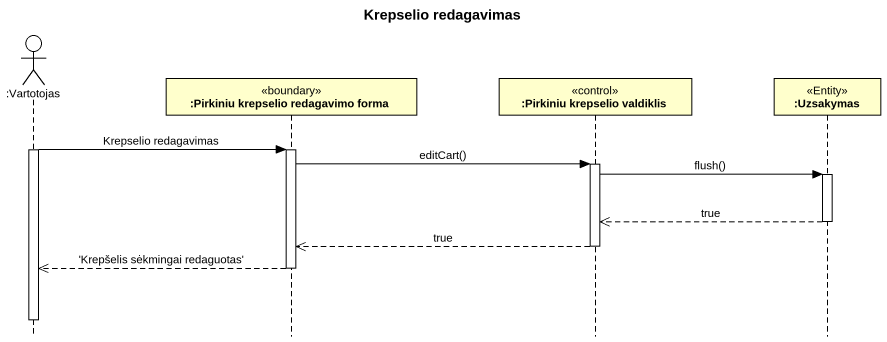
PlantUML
@startuml
title Krepselio redagavimas
hide footbox
actor ":Vartotojas" as Vartotojas
participant ":Pirkiniu krepselio redagavimo forma" as Pirkiniu_krepselio <<boundary>>
participant ":Pirkiniu krepselio valdiklis" as Pirkiniu_krepselio_valdiklis <<control>>
participant ":Uzsakymas" as Uzsakymas <<Entity>>

activate Vartotojas
Vartotojas -> Pirkiniu_krepselio : Krepselio redagavimas
activate Pirkiniu_krepselio
Pirkiniu_krepselio -> Pirkiniu_krepselio_valdiklis : editCart()
activate Pirkiniu_krepselio_valdiklis
Pirkiniu_krepselio_valdiklis -> Uzsakymas : flush()
activate Uzsakymas
Uzsakymas -->> Pirkiniu_krepselio_valdiklis : true
deactivate Uzsakymas
Pirkiniu_krepselio_valdiklis -->> Pirkiniu_krepselio : true
deactivate Pirkiniu_krepselio_valdiklis
Pirkiniu_krepselio -->> Vartotojas : 'Krepšelis sėkmingai redaguotas'
deactivate Pirkiniu_krepselio
deactivate Vartotojas
@enduml
